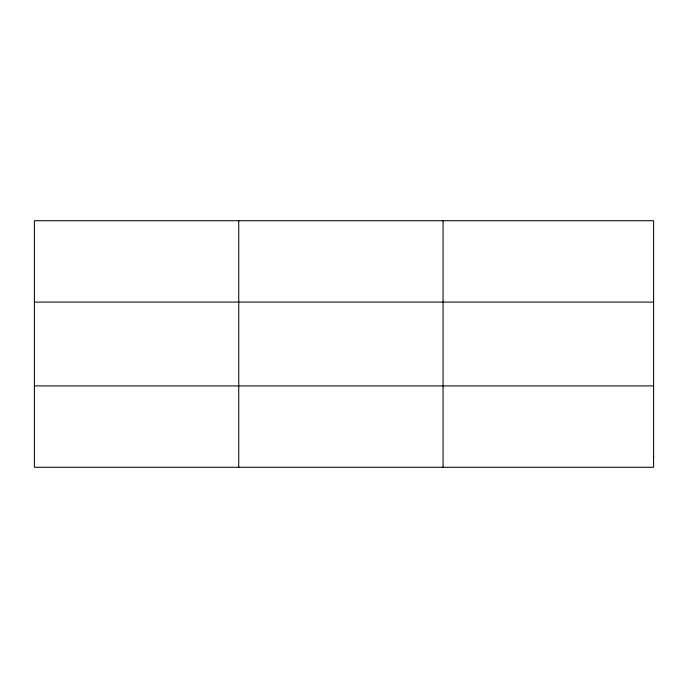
<?xml version="1.0" encoding="UTF-8"?>
<svg xmlns="http://www.w3.org/2000/svg" width="688" height="688" viewBox="0 0 688 688"><rect width="100%" height="100%" fill="white"/><g stroke="black" fill="none" stroke-linecap="round" stroke-linejoin="round"><path stroke-width="1.03" d="M238.736 220.728L238.736 467.272M443.072 220.728L443.072 467.272M34.4 302.092L653.6 302.092M34.4 385.908L653.6 385.908M653.6 457.099L653.6 467.272L34.4 467.272L34.4 220.728L653.6 220.728L653.6 457.099"/></g></svg>
